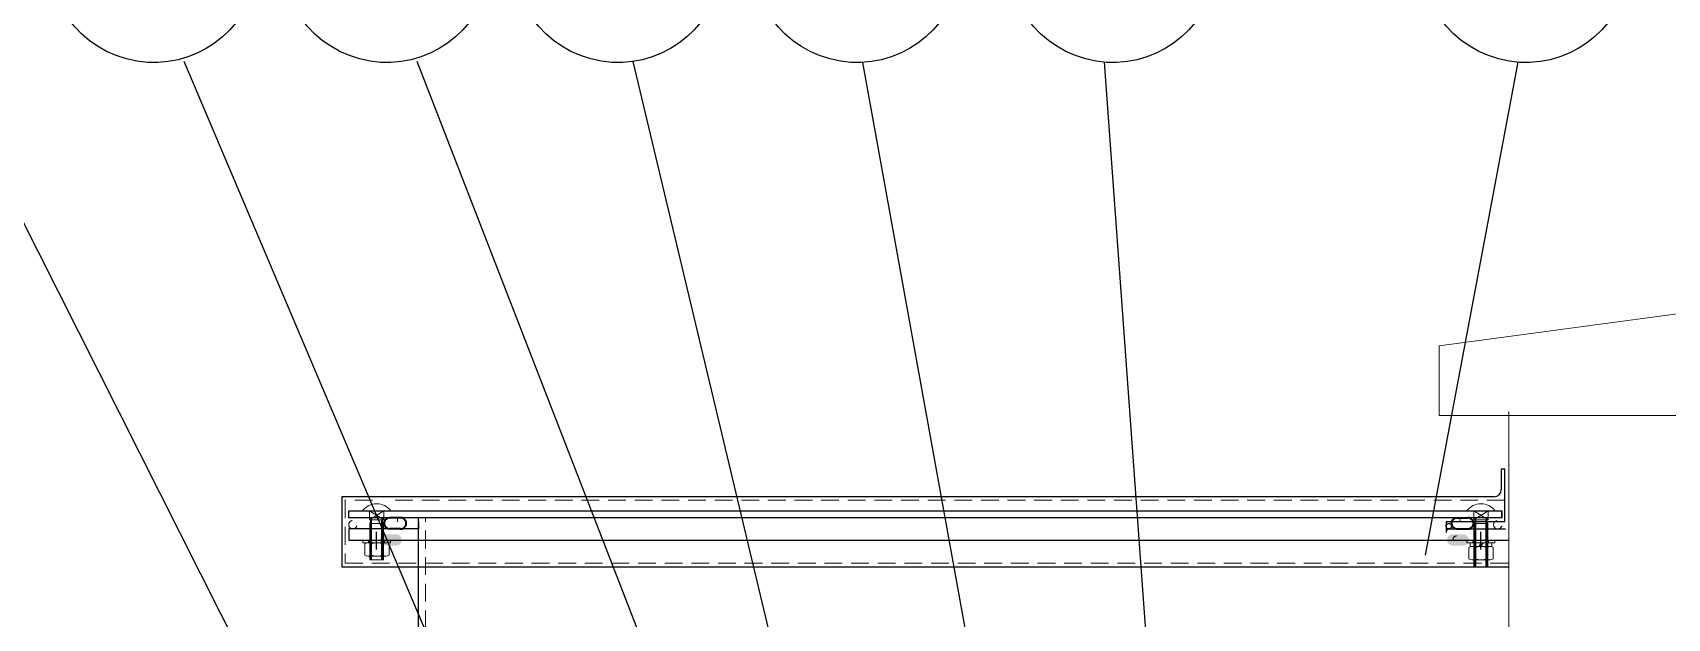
# Model space of a CAD drawing. Header units: millimetres. Extents: x -27384 to -11847, y 105622 to 113060.
# Drawn here: x -21202 to -20033, y 111852 to 112270 of the extents above; entities that cross this region are included whole.
import ezdxf

# ---------------------------------------------------------------- set-up
doc = ezdxf.new("R2010")
doc.units = ezdxf.units.MM
for name, pattern in [('CENTER', [50.800000000000004, 31.75, -6.35, 6.35, -6.35]), ('DASHED', [19.049999999999997, 12.7, -6.35]), ('HIDDEN', [9.524999999999999, 6.35, -3.175])]:
    doc.linetypes.add(name, pattern=pattern)
for name, color, linetype, lineweight in [('04细虚线', 6, 'DASHED', 20), ('1轮廓实线层', 7, 'Continuous', 0), ('2细线层', 4, 'Continuous', 35), ('4虚线层', 6, 'DASHED', 35), ('粗实线', 7, 'Continuous', 25), ('细实线', 3, 'Continuous', 35), ('虚线', 7, 'DASHED', 20)]:
    doc.layers.add(name, color=color, linetype=linetype, lineweight=lineweight)
for name, color, linetype in [('1', 4, 'Continuous'), ('2', 3, 'Continuous'), ('3中心线层', 1, 'CENTER'), ('4', 2, 'HIDDEN'), ('5剖面线层', 2, 'Continuous')]:
    doc.layers.add(name, color=color, linetype=linetype)

msp = doc.modelspace()

# ---------------------------------------------------------------- hatches: boundary and pattern name
at = {"layer": '5剖面线层', "extrusion": (-0.004685415688226652, -0.01745240643729066, 0.9998367168639968)}
msp.add_hatch(color=256, dxfattribs=at).paths.add_polyline_path([(-49241.23963074598, 102663.4155524149, 1.000000000003514), (-49243.31424008833, 102671.1418708187), (-49250.81951124714, 102669.1266153181, 0.9999999999885157), (-49248.74490190476, 102661.4002969143)])
at = {"layer": '5剖面线层', "extrusion": (-0.004685415688226653, -0.01745240643729066, 0.9998367168639969)}
msp.add_hatch(color=256, dxfattribs=at).paths.add_polyline_path([(-48511.41980284455, 102859.380946809, -0.9999999999902726), (-48513.49441218691, 102867.1072652128), (-48505.98914102811, 102869.1225207134, -0.9999999999885157), (-48503.91453168574, 102861.3962023097)])

# ---------------------------------------------------------------- linework, layer by layer
at = {"layer": '04细虚线', "linetype": 'DASHED', "extrusion": (-0.004685415688226654, -0.01745240643729067, 0.9998367168639969)}
msp.add_line((-20921.13065403416, 110053.9111214641, 1143.762951787799), (-20921.28359055372, 111923.6263114064, 1176.398593483402), dxfattribs=at)
at = {"layer": '1', "lineweight": -3, "ltscale": 0.5, "extrusion": (-0.004685415688226654, -0.01745240643729067, 0.9998367168639969)}
for p, q in [((-21267.33522819936, 112249.9273653965, 1180.472601543481), (-20749.48873787543, 111224.7488785238, 1165.004570320904)), ((-21094.24604052598, 112249.9273653965, 1181.283728782267), (-20792.97027686829, 111540.3908438677, 1170.31041945948)), ((-20927.48938410894, 112249.9273653965, 1182.065180634269), (-20559.749987441, 111303.3798653619, 1167.26624447301)), ((-20772.99197856137, 112249.7872813642, 1182.786738216727), (-20627.44488932834, 111639.632727568, 1172.818393907009)), ((-20608.75752168066, 112249.1307221413, 1183.544910175828), (-20482.54743862627, 111551.6397594539, 1171.961469731276)), ((-20435.73116802026, 112249.2763704288, 1184.358285291298), (-20391.44033888525, 111640.2694745997, 1173.935468497563)), ((-20139.91959581373, 112249.2454696914, 1185.743972439592), (-20206.28925986814, 111896.9582363802, 1179.28368814041))]:
    msp.add_line(p, q, dxfattribs=at)
at = {"layer": '1', "lineweight": 15, "extrusion": (-0.004685415688226654, -0.01745240643729067, 0.9998367168639969)}
for p, q in [((-20196.30161048903, 112046.6075779114, 1181.942659726219), (-19821.30981718759, 112096.5999626692, 1184.572568994904)), ((-20196.29752127729, 111996.6151931536, 1181.070048985695), (-20196.30161048903, 112046.6075779114, 1181.942659726219)), ((-20196.29752127729, 111996.6151931536, 1181.070048985695), (-19446.30575625087, 111996.6151931535, 1184.584646042018))]:
    msp.add_line(p, q, dxfattribs=at)
at = {"layer": '1', "lineweight": 15, "extrusion": (-0.009372155909796696, -2.567390744445674e-16, 0.9999560803823349)}
msp.add_line((-20146.13343861032, 109983.9217828157, 1146.173047042821), (-20146.29807027554, 111996.6151931855, 1181.304355456675), dxfattribs=at)
at = {"layer": '1', "lineweight": -3, "ltscale": 2, "extrusion": (-0.004685415688226654, -0.01745240643729067, 0.9998367168639969), "elevation": -761.7737618122727}
msp.add_lwpolyline([(-55762.41944096141, 102096.2621256225), (-45696.27557504938, 104799.1427234042), (-43767.03463448276, 97614.2094060799), (-53833.17850039472, 94911.32880829813)], close=True, dxfattribs=at)
at = {"layer": '1', "extrusion": (-0.004685415688226654, -0.01745240643729067, 0.9998367168639969), "const_width": 9.147440893432856, "elevation": -761.7737618122732}
msp.add_lwpolyline([(-53581.19831907854, 95088.87696726886), (-43888.4841354353, 97691.48720767391), (-45759.11024572644, 104658.1255271676), (-55451.82442936971, 102055.5152867626), (-53581.19831907854, 95088.87696726886)], dxfattribs=at)
at = {"layer": '1轮廓实线层', "extrusion": (-0.004685415688226654, -0.01745240643729067, 0.9998367168639969)}
for p, q in [((-20146.29831562818, 111999.6147362382, 1181.356712100534), (-20146.13343861033, 109983.9217828031, 1146.1730470426)), ((-20146.29831562818, 111999.6147362382, 1181.356712100534), (-20146.13343861033, 109983.9217828031, 1146.1730470426)), ((-20966.31194460418, 111928.6253099962, 1176.274841275439), (-20956.28361515652, 111928.6253099962, 1176.321835840979)), ((-20961.4630348612, 111922.2262847472, 1176.185867515856), (-20961.4635582803, 111928.6253099962, 1176.297561690644)), ((-20951.10314861363, 111922.2262847472, 1176.234415816528), (-20961.4635582803, 111928.6253099962, 1176.297561690644)), ((-20961.4630348612, 111922.2262847472, 1176.185867515856), (-20951.10367203274, 111928.6253099962, 1176.346109991315)), ((-20961.4630348612, 111922.2262847472, 1176.185867515856), (-20956.28309173741, 111922.2262847472, 1176.210141666193)), ((-20961.28282419858, 111919.6266807398, 1176.141335260643), (-20960.28304781756, 111922.2262847472, 1176.191397148558)), ((-20961.28282419858, 111919.6266807398, 1176.141335260643), (-20961.28069782808, 111893.6308805517, 1175.68758186275)), ((-20961.28282419858, 111919.6266807398, 1176.141335260643), (-20956.2828790984, 111919.6266807398, 1176.164765907685)), ((-20956.28309173741, 111922.2262847472, 1176.210141666193), (-20960.28304781756, 111922.2262847472, 1176.191397148558)), ((-20946.25528570886, 111928.6253099962, 1176.36883040652), (-20956.28361515652, 111928.6253099962, 1176.321835840979)), ((-20956.28309173741, 111922.2262847472, 1176.210141666193), (-20952.28313565727, 111922.2262847472, 1176.228886183826)), ((-20951.10314861363, 111922.2262847472, 1176.234415816528), (-20956.28309173741, 111922.2262847472, 1176.210141666193)), ((-20951.28293399823, 111919.6266807398, 1176.188196554727), (-20956.2828790984, 111919.6266807398, 1176.164765907685)), ((-20951.28293399823, 111919.6266807398, 1176.188196554727), (-20952.28313565727, 111922.2262847472, 1176.228886183826)), ((-20951.28293399823, 111919.6266807398, 1176.188196554727), (-20951.28080762773, 111893.6308805517, 1175.734443156835)), ((-20951.10314861363, 111922.2262847472, 1176.234415816528), (-20951.10367203274, 111928.6253099962, 1176.346109991315)), ((-20176.32061877626, 111928.6253099962, 1179.976883508101), (-20166.2922893286, 111928.6253099962, 1180.023878073642)), ((-20171.47170903328, 111922.2262847472, 1179.887909748519), (-20171.47223245239, 111928.6253099962, 1179.999603923306)), ((-20161.11182278572, 111922.2262847472, 1179.93645804919), (-20171.47223245239, 111928.6253099962, 1179.999603923306)), ((-20171.47170903328, 111922.2262847472, 1179.887909748519), (-20161.11234620482, 111928.6253099962, 1180.048152223977)), ((-20171.47170903328, 111922.2262847472, 1179.887909748519), (-20166.2917659095, 111922.2262847472, 1179.912183898855)), ((-20171.29149837066, 111919.6266807398, 1179.843377493305), (-20170.29172198964, 111922.2262847472, 1179.893439381221)), ((-20171.29149837066, 111919.6266807398, 1179.843377493305), (-20171.28896305937, 111888.63140219, 1179.30235883418)), ((-20171.29149837066, 111919.6266807398, 1179.843377493305), (-20166.29155327049, 111919.6266807398, 1179.866808140347)), ((-20166.2917659095, 111922.2262847472, 1179.912183898855), (-20170.29172198964, 111922.2262847472, 1179.893439381221)), ((-20156.26395988094, 111928.6253099962, 1180.070872639182), (-20166.2922893286, 111928.6253099962, 1180.023878073642)), ((-20161.11182278572, 111922.2262847472, 1179.93645804919), (-20166.2917659095, 111922.2262847472, 1179.912183898855)), ((-20166.2917659095, 111922.2262847472, 1179.912183898855), (-20162.29180982935, 111922.2262847472, 1179.930928416489)), ((-20161.29160817031, 111919.6266807398, 1179.89023878739), (-20166.29155327049, 111919.6266807398, 1179.866808140347)), ((-20161.29160817031, 111919.6266807398, 1179.89023878739), (-20162.29180982935, 111922.2262847472, 1179.930928416489)), ((-20161.29160817031, 111919.6266807398, 1179.89023878739), (-20161.28907285902, 111888.63140219, 1179.349220128265)), ((-20161.11182278572, 111922.2262847472, 1179.93645804919), (-20161.11234620482, 111928.6253099962, 1180.048152223977)), ((-20966.28178790756, 111907.6287482839, 1175.908482223055), (-20956.2818977072, 111907.6287482839, 1175.955343517139)), ((-20966.28162433908, 111905.6290528936, 1175.873577793434), (-20966.28178790756, 111907.6287482839, 1175.908482223055)), ((-20946.28200750685, 111907.6287482839, 1176.002204811223), (-20956.2818977072, 111907.6287482839, 1175.955343517139)), ((-20946.28184393838, 111905.6290528936, 1175.967300381602), (-20946.28200750685, 111907.6287482839, 1176.002204811223)), ((-20176.29029851116, 111905.6290528936, 1179.575620026096), (-20176.29046207963, 111907.628748284, 1179.610524455717)), ((-20176.29046207963, 111907.628748284, 1179.610524455717), (-20166.29057187928, 111907.628748284, 1179.657385749802)), ((-20156.29068167893, 111907.628748284, 1179.704247043886), (-20166.29057187928, 111907.628748284, 1179.657385749802)), ((-20156.29051811046, 111905.6290528936, 1179.669342614265), (-20156.29068167893, 111907.628748284, 1179.704247043886)), ((-20956.28173413873, 111905.6290528936, 1175.920439087518), (-20966.28162433908, 111905.6290528936, 1175.873577793434)), ((-20964.82658204366, 111904.9166614108, 1175.86796140867), (-20964.82592163597, 111896.8428912724, 1175.727034774076)), ((-20964.131647946, 111905.6290528936, 1175.883652971662), (-20956.28173413873, 111905.6290528936, 1175.920439087518)), ((-20956.03173688358, 111905.6290528936, 1175.921610619871), (-20962.6279144571, 111905.6290528936, 1175.89069973876)), ((-20956.03095993349, 111896.1304997896, 1175.75581457917), (-20962.6271375069, 111896.1304997896, 1175.72490369806)), ((-20960.42913032806, 111904.9166614108, 1175.888568662744), (-20960.42846992036, 111896.8428912724, 1175.74764202815)), ((-20948.43182033146, 111905.6290528936, 1175.957225203374), (-20956.28173413873, 111905.6290528936, 1175.920439087518)), ((-20956.28173413873, 111905.6290528936, 1175.920439087518), (-20946.28184393838, 111905.6290528936, 1175.967300381602)), ((-20956.03173688372, 111905.6290528936, 1175.92161061987), (-20949.43555931031, 111905.6290528936, 1175.95252150098)), ((-20956.03095993349, 111896.1304997896, 1175.75581457917), (-20949.43478236008, 111896.1304997896, 1175.786725460281)), ((-20951.63422689684, 111904.9166614108, 1175.929783170891), (-20951.63356648914, 111896.8428912724, 1175.788856536296)), ((-20947.23677518125, 111904.9166614108, 1175.950390424965), (-20947.23611477355, 111896.8428912724, 1175.809463790371)), ((-20166.2904083108, 111905.6290528936, 1179.622481320181), (-20176.29029851116, 111905.6290528936, 1179.575620026096)), ((-20175.08504083175, 111902.3170574034, 1179.523456350473), (-20175.08438042405, 111894.243287265, 1179.382529715879)), ((-20174.14032211809, 111905.6290528936, 1179.585695204324), (-20166.2904083108, 111905.6290528936, 1179.622481320181)), ((-20174.14010947908, 111903.0294488862, 1179.540319445817), (-20174.14032211809, 111905.6290528936, 1179.585695204324)), ((-20166.2901956718, 111903.0294488862, 1179.577105561673), (-20174.14010947908, 111903.0294488862, 1179.540319445817)), ((-20166.29019567181, 111903.0294488862, 1179.577105561673), (-20172.88637324521, 111903.0294488862, 1179.546194680562)), ((-20170.68758911614, 111902.3170574034, 1179.544063604547), (-20170.68692870844, 111894.243287265, 1179.403136969953)), ((-20166.2904083108, 111905.6290528936, 1179.622481320181), (-20167.7912898895, 111903.0294488862, 1179.570071162677)), ((-20166.2904083108, 111905.6290528936, 1179.622481320181), (-20156.29051811046, 111905.6290528936, 1179.669342614265)), ((-20158.44049450354, 111905.6290528936, 1179.659267436036), (-20166.2904083108, 111905.6290528936, 1179.622481320181)), ((-20166.2901956718, 111903.0294488862, 1179.577105561673), (-20164.78931409312, 111905.6290528936, 1179.629515719176)), ((-20166.2901956718, 111903.0294488862, 1179.577105561673), (-20158.44028186454, 111903.0294488862, 1179.613891677529)), ((-20166.29019567181, 111903.0294488862, 1179.577105561673), (-20159.69401809839, 111903.0294488862, 1179.608016442784)), ((-20161.89268568493, 111902.3170574034, 1179.585278112694), (-20161.89202527724, 111894.243287265, 1179.4443514781)), ((-20158.44028186454, 111903.0294488862, 1179.613891677529), (-20158.44049450354, 111905.6290528936, 1179.659267436036)), ((-20157.49523396932, 111902.3170574034, 1179.605885366768), (-20157.49457356162, 111894.243287265, 1179.464958732173)), ((-20961.28069782808, 111893.6308805517, 1175.68758186275), (-20951.28080762773, 111893.6308805517, 1175.734443156835)), ((-20166.28941872157, 111893.5308957822, 1179.411309520973), (-20172.88559629497, 111893.5308957822, 1179.380398639863)), ((-20171.28896305937, 111888.63140219, 1179.30235883418), (-20166.2890179592, 111888.63140219, 1179.325789481223)), ((-20166.28941872157, 111893.5308957822, 1179.411309520973), (-20159.69324114816, 111893.5308957822, 1179.442220402084)), ((-20161.28907285902, 111888.63140219, 1179.349220128265), (-20166.2890179592, 111888.63140219, 1179.325789481223))]:
    msp.add_line(p, q, dxfattribs=at)
for centre, radius, start, end in [((-49259.34000612005, 102664.3644744584, -679.1051985372085), 12.3998894781086, 104.7028087691846, 158.4515062961231), ((-49259.29298840471, 102663.9605360716, -679.1051985372123), 12.80266145920747, 52.5184966978728, 104.4475206020656), ((-48496.067611297, 102868.8957218784, -679.1051985371976), 12.80266145916498, 105.6126455816303, 157.5416694866122), ((-48496.22925389814, 102869.2688821059, -679.1051985372026), 12.39988947815412, 51.60865988665989, 105.3573574146452), ((-49260.38038644739, 102644.0401339838, -679.1051985371996), 3.748882675471077, 69.12048217189101, 140.9396840129621), ((-49259.86115460872, 102642.106396182, -679.1051985372007), 3.748882675499606, 249.1204821688393, 320.9396840119156), ((-49251.37040018468, 102635.9210041146, -679.105198537206), 13.92678070176583, 86.62347061039226, 123.4366955725623), ((-49256.12995892885, 102653.6466865202, -679.1051985372353), 13.92678070185326, 266.6234706097805, 303.4366955729478), ((-49247.63920450468, 102647.461294453, -679.1051985371969), 3.748882675356394, 69.12048217052501, 140.9396840135494), ((-49247.11997266601, 102645.5275566505, -679.1051985372112), 3.748882675412945, 249.1204821691175, 320.9396840131792), ((-48496.97364348815, 102846.3319215201, -679.1051985372055), 3.74888267545723, 69.12048217279397, 140.9396840129621), ((-48487.96365722529, 102838.2127916505, -679.1051985372064), 13.92678070151845, 86.62347061091559, 123.4366955735834), ((-48484.23246154554, 102849.7530819887, -679.1051985372208), 3.748882675456325, 69.12048217369691, 140.9396840132896), ((-48496.4544116496, 102844.3981837176, -679.105198537203), 3.748882675514882, 249.120482171584, 320.9396840125705), ((-48492.72321596967, 102855.9384740563, -679.1051985372208), 13.92678070167911, 266.6234706102596, 303.4366955744998), ((-48483.71322970687, 102847.8193441863, -679.1051985372264), 3.748882675429032, 249.1204821697549, 320.9396840147556)]:
    msp.add_arc(centre, radius, start, end, dxfattribs=at)
at = {"layer": '2', "extrusion": (-0.004685415688226654, -0.01745240643729067, 0.9998367168639969)}
for centre, radius in [((-49517.7711163671, 103012.0862011487, -679.1051985371346), 74.99999999999973), ((-49356.71747007515, 103055.3310406387, -679.10519853711), 74.99999999999973), ((-49196.95145193583, 103098.2301364956, -679.1051985371214), 74.99999999999977), ((-49031.80496774455, 103142.5739521472, -679.1051985371141), 74.99999999999976), ((-48855.11142869634, 103190.0182907946, -679.1051985371178), 74.99999999999976), ((-48569.79712237112, 103266.6286108048, -679.1051985371134), 74.99999999999976)]:
    msp.add_circle(centre, radius, dxfattribs=at)
at = {"layer": '2细线层', "extrusion": (-0.004685415688226654, -0.01745240643729067, 0.9998367168639969)}
for p, q in [((-20960.28070880806, 111893.6308805517, 1175.692267992159), (-20960.28304781756, 111922.2262847472, 1176.191397148558)), ((-20952.28079664777, 111893.6308805517, 1175.729757027426), (-20952.28313565727, 111922.2262847472, 1176.228886183826)), ((-20170.28897403933, 111888.63140219, 1179.307044963589), (-20170.29172198964, 111922.2262847472, 1179.893439381221)), ((-20162.28906187904, 111888.63140219, 1179.344533998856), (-20162.29180982935, 111922.2262847472, 1179.930928416489))]:
    msp.add_line(p, q, dxfattribs=at)
at = {"layer": '3中心线层', "extrusion": (-0.004685415688226654, -0.01745240643729067, 0.9998367168639969)}
for p, q in [((-20956.2818941829, 111907.5856621696, 1175.954591454475), (-20956.28237382571, 111913.449503263, 1176.056944057647)), ((-20956.28135002442, 111900.9330892044, 1175.838471636431), (-20956.28190553224, 111907.7244127278, 1175.957013327883)), ((-20166.29056835497, 111907.5856621697, 1179.656633687137), (-20166.29104799778, 111913.449503263, 1179.75898629031)), ((-20166.29002419651, 111900.9330892044, 1179.540513869094), (-20166.29057970431, 111907.7244127278, 1179.659055560545))]:
    msp.add_line(p, q, dxfattribs=at)
at = {"layer": '4', "extrusion": (-0.004685415688226654, -0.01745240643729067, 0.9998367168639969)}
msp.add_arc((-48515.9247006997, 102855.5827726146, -679.1051985372185), 2.500000000056674, 105.0300830930643, 195.0300830925355, dxfattribs=at)
at = {"layer": '4虚线层', "extrusion": (-0.004685415688226654, -0.01745240643729067, 0.9998367168639969)}
for p, q in [((-20961.53167649392, 111905.6290528936, 1175.895836908124), (-20961.53184006238, 111907.6287482839, 1175.930741337745)), ((-20951.03179178355, 111905.6290528936, 1175.945041266912), (-20951.03195535201, 111907.6287482839, 1175.979945696533)), ((-20171.54035066599, 111905.6290528936, 1179.597879140786), (-20171.54051423447, 111907.628748284, 1179.632783570407)), ((-20161.04046595562, 111905.6290528936, 1179.647083499575), (-20161.0406295241, 111907.628748284, 1179.681987929196))]:
    msp.add_line(p, q, dxfattribs=at)
at = {"layer": '粗实线', "extrusion": (-0.004685415688226654, -0.01745240643729067, 0.9998367168639969)}
for p, q in [((-20151.79490208476, 111958.6209807369, 1180.615397581558), (-20149.29492953468, 111958.6209807369, 1180.627112905079)), ((-20151.79490208476, 111958.6209807369, 1180.615397581558), (-20151.79367532123, 111943.6232653096, 1180.353614359401)), ((-20149.29329384997, 111938.6240268338, 1180.27806860887), (-20149.29492953468, 111958.6209807369, 1180.627112905079)), ((-20156.79321150023, 111938.6240268338, 1180.242922638306), (-20981.28415851937, 111938.6240268338, 1176.379208941053)), ((-20981.28415851937, 111938.6240268338, 1176.379208941053), (-20981.28006930762, 111888.6316420759, 1175.506598200529)), ((-20959.2844000786, 111938.6240268338, 1176.482303788039), (-20980.28416949934, 111938.6240268338, 1176.383895070462)), ((-20149.29182173375, 111920.626768321, 1179.963928742281), (-20149.29329384997, 111938.6240268338, 1180.27806860887)), ((-20976.28339557684, 111928.6255498822, 1176.22811743999), (-20151.2924540477, 111928.6255498822, 1180.094174201948)), ((-20976.28298665567, 111923.6263114064, 1176.140856365938), (-20976.28339557684, 111928.6255498822, 1176.22811743999)), ((-20151.29204512652, 111923.6263114064, 1180.006913127896), (-20976.28298665567, 111923.6263114064, 1176.140856365938)), ((-20926.13059913434, 110053.9111214641, 1143.739521140757), (-20926.28353565391, 111923.6263114064, 1176.37516283636)), ((-20926.2832903012, 111920.6267683209, 1176.322806191928), (-20926.28288138003, 111915.6275298452, 1176.235545117876)), ((-20191.29136057523, 111920.6267683209, 1179.767111307127), (-20191.29095165406, 111915.6275298452, 1179.679850233074)), ((-20191.29136057523, 111920.6267683209, 1179.767111307127), (-20191.29095165406, 111915.6275298452, 1179.679850233074)), ((-20149.29182173375, 111920.626768321, 1179.963928742281), (-20191.29136057523, 111920.6267683209, 1179.767111307127)), ((-20151.29204512652, 111923.6263114064, 1180.006913127896), (-20151.2924540477, 111928.6255498822, 1180.094174201948)), ((-20151.2924540477, 111928.6255498822, 1180.094174201948), (-20151.29204512652, 111923.6263114064, 1180.006913127896)), ((-20976.28233238179, 111915.6275298452, 1176.001238647455), (-20976.28167810791, 111907.6287482839, 1175.861620928971)), ((-20926.28288138003, 111915.6275298452, 1176.235545117876), (-20976.28233238179, 111915.6275298452, 1176.001238647455)), ((-20976.28167810791, 111907.6287482839, 1175.861620928971), (-20926.28222710615, 111907.6287482839, 1176.095927399392)), ((-20926.28222710615, 111907.6287482839, 1176.095927399392), (-20146.29079147858, 111907.628748284, 1179.75110833797)), ((-20191.29095165406, 111915.6275298452, 1179.679850233074), (-20191.29074719345, 111913.1279106073, 1179.636219696049)), ((-20188.79097910396, 111915.6275298452, 1179.691565556596), (-20148.79141830254, 111915.6275298452, 1179.879010732933)), ((-20981.28006930762, 111888.6316420759, 1175.506598200529), (-20146.28923757817, 111888.6316420758, 1179.419516256569))]:
    msp.add_line(p, q, dxfattribs=at)
msp.add_circle((-48517.57456335533, 102859.7991636326, -679.1051985371894), 1.999999999999997, dxfattribs=at)
msp.add_arc((-48492.92887520244, 102893.3377988989, -679.1051985372371), 5.00000000004057, 285.0300830922278, 15.03008309170161, dxfattribs=at)
at = {"layer": '细实线', "extrusion": (-0.004685415688226654, -0.01745240643729067, 0.9998367168639969)}
for p, q in [((-20939.11914507703, 111923.6263114064, 1176.315012849122), (-20946.89018257143, 111923.6263114064, 1176.278596361934)), ((-20183.45594160498, 111923.6263114064, 1179.856187291753), (-20175.68490411057, 111923.6263114064, 1179.892603778942)), ((-20939.11849080314, 111915.6275298452, 1176.175395130638), (-20946.88952829755, 111915.6275298452, 1176.13897864345)), ((-20183.4552873311, 111915.6275298452, 1179.71656957327), (-20175.68424983669, 111915.6275298452, 1179.752986060458))]:
    msp.add_line(p, q, dxfattribs=at)
for centre, radius, start, end in [((-49249.78220657608, 102665.2634561161, -679.1051985372039), 3.999999999994597, 105.0300830929379, 285.03008309132), ((-49242.27693541712, 102667.2787116165, -679.1051985372148), 3.999999999994593, 285.0300830912734, 105.0300830915138), ((-48512.45710751576, 102863.244106011, -679.1051985372255), 3.999999999994591, 105.0300830929845, 285.0300830911186), ((-48504.95183635698, 102865.2593615116, -679.1051985372148), 3.999999999994595, 285.0300830913665, 105.0300830924271)]:
    msp.add_arc(centre, radius, start, end, dxfattribs=at)
at = {"layer": '虚线', "extrusion": (-0.004685415688226654, -0.01745240643729067, 0.9998367168639969)}
for p, q in [((-20959.284195618, 111936.1244075959, 1176.438673251012), (-20979.03397876371, 111936.1244075959, 1176.346122195196)), ((-20978.7839815087, 111936.1244075959, 1176.347293727548), (-20978.78030121811, 111891.1312613138, 1175.561944061077)), ((-20149.29308938939, 111936.1244075959, 1180.234438071844), (-20949.28430541765, 111936.1244075959, 1176.485534545097)), ((-20978.78030121811, 111891.1312613138, 1175.561944061077), (-20146.28944203875, 111891.1312613139, 1179.463146793596))]:
    msp.add_line(p, q, dxfattribs=at)
at = {"layer": '虚线', "linetype": 'DASHED', "extrusion": (-0.004685415688226654, -0.01745240643729067, 0.9998367168639969)}
for p, q in [((-20941.29169815714, 111923.6263114064, 1176.304831872455), (-20941.29145280445, 111920.6267683209, 1176.252475228024)), ((-20181.28338852487, 111923.6263114064, 1179.866368268421), (-20181.28314317216, 111920.6267683209, 1179.814011623989))]:
    msp.add_line(p, q, dxfattribs=at)
at = {"layer": '虚线', "extrusion": (-0.004685415688226654, -0.01745240643729067, 0.9998367168639969)}
for centre in [(-49275.01309309322, 102657.4532378813, -679.1051985371903), (-48484.03124650651, 102869.8413693061, -679.1051985371948)]:
    msp.add_circle(centre, 2.999999999999995, dxfattribs=at)
at = {"layer": '虚线', "linetype": 'DASHED', "extrusion": (-0.004685415688226654, -0.01745240643729067, 0.9998367168639969)}
msp.add_arc((-48509.79912085844, 102852.0504544515, -679.1051985372073), 2.500000000056667, 105.0300830950088, 195.0300830925355, dxfattribs=at)

doc.saveas('drawing.dxf')
